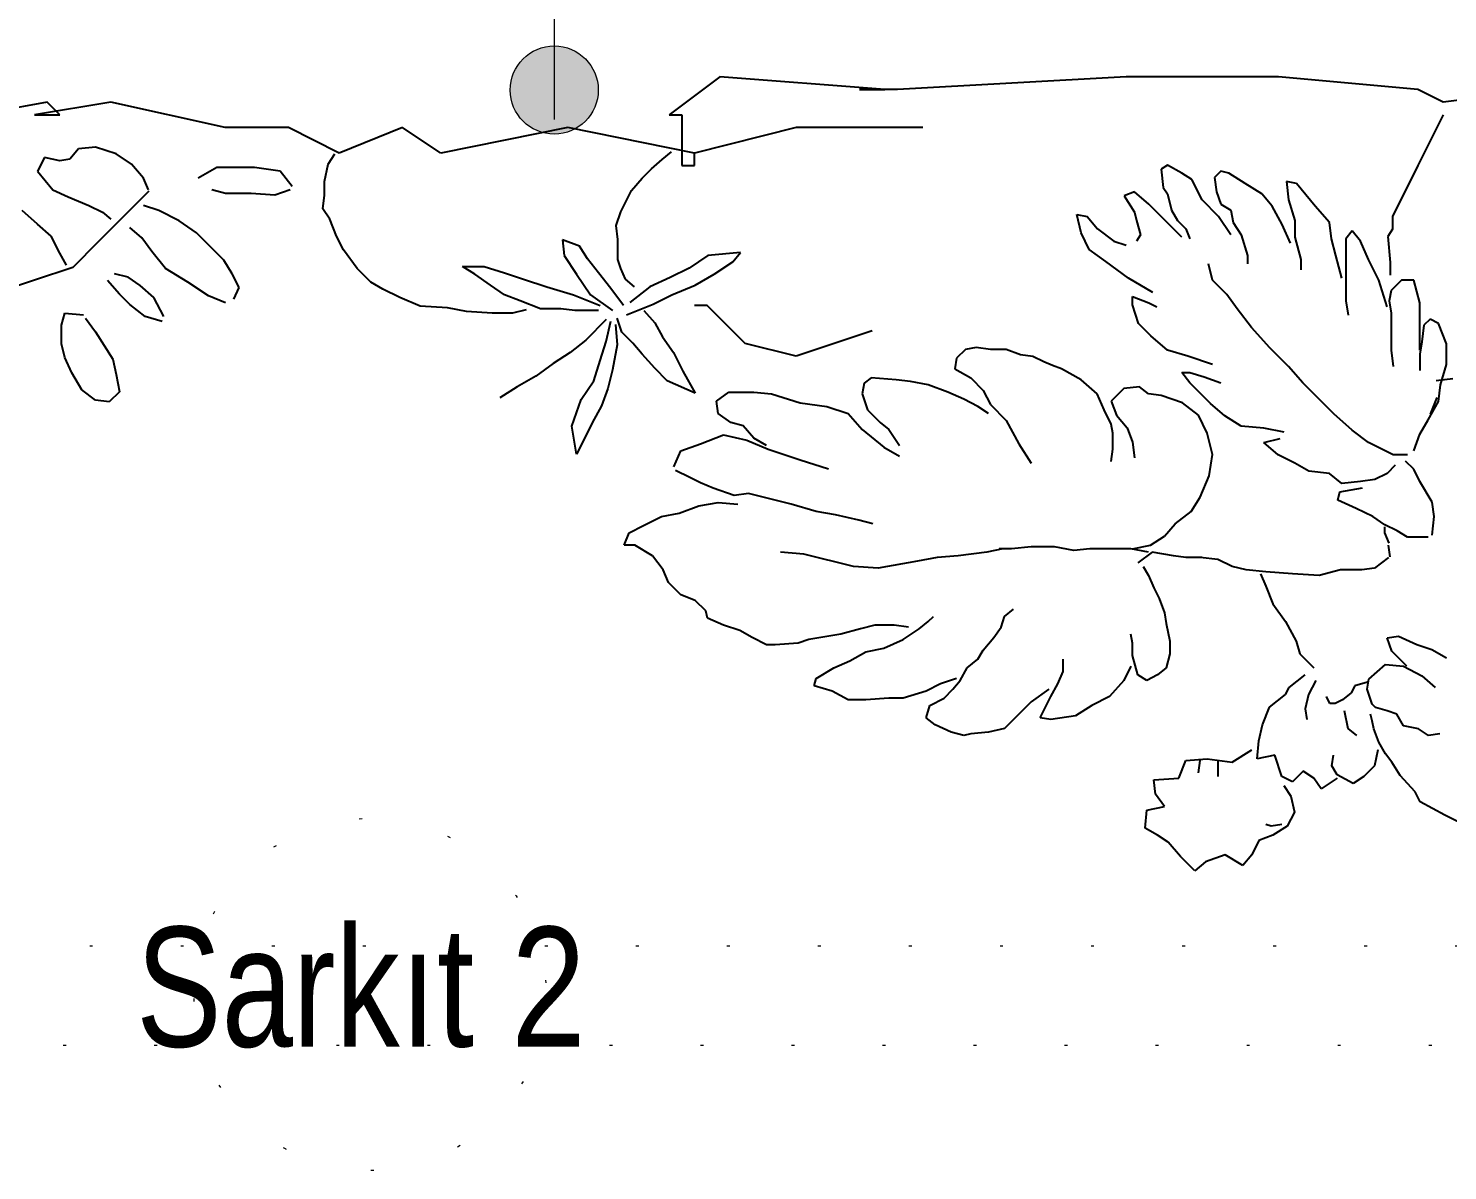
# Model space of a CAD drawing. Header units: millimetres. Extents: x 7687 to 15428, y -715 to 4028.
# Drawn here: x 8216.21 to 8264.54, y 3716.73 to 3755.63 of the extents above; entities that cross this region are included whole.
import ezdxf

# ---------------------------------------------------------------- set-up
doc = ezdxf.new("R2010")
doc.units = ezdxf.units.MM
for name, pattern in [('14.022_CEKIRDEKLER_SAFTLAR_+51.00$0$ACAD_ISO07W100', [3, 0, -3]), ('ACAD_ISO07W100', [3, 0, -3]), ('CONTINUA', [0])]:
    doc.linetypes.add(name, pattern=pattern)
doc.layers.add('0-MOBIL', color=3, linetype='CONTINUA')
doc.layers.add('YAZI', color=121, linetype='Continuous')
doc.layers.add('Sarkıt Ayd.', color=50, linetype='ACAD_ISO07W100', lineweight=0)
doc.layers.add('yazı', color=7, linetype='Continuous', lineweight=20)
doc.styles.add('OTEL AKSARAY', font='', dxfattribs={"width": 0.8})
doc.styles.get('OTEL AKSARAY').set_extended_font_data('FrankRuehl')

# ---------------------------------------------------------------- blocks, each defined once
blk = doc.blocks.new('fdgfff')
at = {"color": 67, "true_color": 0x727430}
for p, q in [((50512.623, 5720.7462), (50512.6298, 5720.7543)), ((50512.6298, 5720.7543), (50512.6433, 5720.7462)), ((50512.6433, 5720.7462), (50512.6582, 5720.7516)), ((50512.6582, 5720.7516), (50512.6663, 5720.7584)), ((50512.6663, 5720.7584), (50512.6771, 5720.7476)), ((50512.6176, 5720.7354), (50512.623, 5720.7462)), ((50512.6771, 5720.7476), (50512.6866, 5720.7367)), ((50512.5959, 5720.7245), (50512.6068, 5720.7313)), ((50512.6068, 5720.7313), (50512.6176, 5720.7354)), ((50512.6866, 5720.7367), (50512.6947, 5720.7313)), ((50512.6947, 5720.7313), (50512.7042, 5720.7259)), ((50512.4633, 5720.7223), (50512.4759, 5720.716)), ((50512.5905, 5720.7137), (50512.5959, 5720.7245)), ((50512.6, 5720.7232), (50512.6081, 5720.7245)), ((50512.6081, 5720.7245), (50512.6122, 5720.7232)), ((50512.7042, 5720.7259), (50512.7028, 5720.7124)), ((50512.4759, 5720.716), (50512.4948, 5720.706)), ((50512.5932, 5720.7015), (50512.5905, 5720.7137)), ((50512.7028, 5720.7124), (50512.6893, 5720.7096)), ((50512.6893, 5720.7096), (50512.6961, 5720.7002)), ((50512.4948, 5720.706), (50512.4986, 5720.6984)), ((50512.4986, 5720.6984), (50512.51, 5720.6858)), ((50512.558, 5720.688), (50512.5702, 5720.6961)), ((50512.5702, 5720.6961), (50512.5756, 5720.688)), ((50512.5986, 5720.6934), (50512.5932, 5720.7015)), ((50512.6961, 5720.7002), (50512.6974, 5720.6893)), ((50512.51, 5720.6858), (50512.5163, 5720.6757)), ((50512.5296, 5720.6785), (50512.5377, 5720.6866)), ((50512.5377, 5720.6866), (50512.5459, 5720.692)), ((50512.5459, 5720.692), (50512.558, 5720.6853)), ((50512.558, 5720.6853), (50512.5621, 5720.6785)), ((50512.5756, 5720.688), (50512.5838, 5720.6826)), ((50512.5838, 5720.6826), (50512.5919, 5720.6907)), ((50512.5919, 5720.6907), (50512.6, 5720.6866)), ((50512.6, 5720.6866), (50512.6054, 5720.6704)), ((50512.6487, 5720.6812), (50512.6487, 5720.6866)), ((50512.6785, 5720.688), (50512.6731, 5720.6744)), ((50512.6974, 5720.6893), (50512.6785, 5720.688)), ((50512.5163, 5720.6757), (50512.5213, 5720.6694)), ((50512.5269, 5720.6663), (50512.5296, 5720.6785)), ((50512.5621, 5720.6785), (50512.5608, 5720.6704)), ((50512.6379, 5720.6758), (50512.623, 5720.6663)), ((50512.6568, 5720.6731), (50512.6379, 5720.6758)), ((50512.6487, 5720.6744), (50512.6487, 5720.6812)), ((50512.6731, 5720.6744), (50512.6568, 5720.6731)), ((50512.6636, 5720.6839), (50512.6622, 5720.6744)), ((50512.5213, 5720.6694), (50512.5263, 5720.6606)), ((50512.6054, 5720.6704), (50512.6189, 5720.6731)), ((50512.6189, 5720.6731), (50512.6176, 5720.6595)), ((50512.4797, 5720.6543), (50512.4885, 5720.6555)), ((50512.4885, 5720.6555), (50512.4961, 5720.6505)), ((50512.5263, 5720.6606), (50512.5301, 5720.6505)), ((50512.5499, 5720.6501), (50512.5432, 5720.6555)), ((50512.6176, 5720.6595), (50512.6149, 5720.6474)), ((50512.8111, 5720.6501), (50512.8233, 5720.6528)), ((50512.8233, 5720.6528), (50512.8368, 5720.6541)), ((50512.8368, 5720.6541), (50512.8422, 5720.6555)), ((50512.8422, 5720.6555), (50512.8517, 5720.6528)), ((50512.8517, 5720.6528), (50512.8639, 5720.6474)), ((50512.4961, 5720.6505), (50512.5074, 5720.648)), ((50512.5074, 5720.648), (50512.5125, 5720.6391)), ((50512.5301, 5720.6505), (50512.5314, 5720.6442)), ((50512.5314, 5720.6442), (50512.5326, 5720.6391)), ((50512.5526, 5720.6365), (50512.5499, 5720.6501)), ((50512.5824, 5720.6352), (50512.581, 5720.6433)), ((50512.6149, 5720.6474), (50512.6095, 5720.6338)), ((50512.757, 5720.6406), (50512.7759, 5720.6433)), ((50512.7759, 5720.6433), (50512.784, 5720.6419)), ((50512.784, 5720.6419), (50512.7759, 5720.6257)), ((50512.8016, 5720.6406), (50512.8111, 5720.6501)), ((50512.8639, 5720.6474), (50512.8707, 5720.6419)), ((50512.8707, 5720.6419), (50512.8679, 5720.6325)), ((50512.5125, 5720.6391), (50512.52, 5720.6366)), ((50512.52, 5720.6366), (50512.5289, 5720.6341)), ((50512.5289, 5720.6341), (50512.5314, 5720.6316)), ((50512.5314, 5720.6316), (50512.5352, 5720.6202)), ((50512.554, 5720.6284), (50512.5594, 5720.6311)), ((50512.5594, 5720.6311), (50512.5635, 5720.6311)), ((50512.5635, 5720.6311), (50512.5662, 5720.6257)), ((50512.5797, 5720.6243), (50512.5824, 5720.6352)), ((50512.6095, 5720.6338), (50512.5973, 5720.6243)), ((50512.7313, 5720.6257), (50512.7448, 5720.6325)), ((50512.7448, 5720.6325), (50512.757, 5720.6406)), ((50512.7908, 5720.6298), (50512.8016, 5720.6406)), ((50512.8679, 5720.6325), (50512.8571, 5720.627)), ((50512.5352, 5720.6202), (50512.5339, 5720.6127)), ((50512.5445, 5720.6176), (50512.5472, 5720.623)), ((50512.5472, 5720.623), (50512.554, 5720.6284)), ((50512.5743, 5720.6135), (50512.5797, 5720.6243)), ((50512.5973, 5720.6243), (50512.5946, 5720.6189)), ((50512.7204, 5720.6135), (50512.7313, 5720.6257)), ((50512.7759, 5720.6257), (50512.7705, 5720.6162)), ((50512.7773, 5720.6203), (50512.7908, 5720.6298)), ((50512.8504, 5720.6203), (50512.8449, 5720.6135)), ((50512.8571, 5720.627), (50512.8504, 5720.6203)), ((50512.8598, 5720.6162), (50512.8707, 5720.6216)), ((50512.8707, 5720.6216), (50512.8882, 5720.627)), ((50512.8882, 5720.627), (50512.8991, 5720.627)), ((50512.8991, 5720.627), (50512.9167, 5720.6284)), ((50512.9167, 5720.6284), (50512.9302, 5720.6284)), ((50512.9302, 5720.6284), (50512.9424, 5720.6216)), ((50512.9424, 5720.6216), (50512.9559, 5720.6176)), ((50512.4936, 5720.6101), (50512.4835, 5720.619)), ((50512.5074, 5720.6026), (50512.4936, 5720.6101)), ((50512.5339, 5720.6127), (50512.5213, 5720.6013)), ((50512.535, 5720.6149), (50512.5445, 5720.6176)), ((50512.5946, 5720.6189), (50512.5824, 5720.6094)), ((50512.688, 5720.604), (50512.6947, 5720.6094)), ((50512.6947, 5720.6094), (50512.7028, 5720.6135)), ((50512.7028, 5720.6135), (50512.7096, 5720.6094)), ((50512.7096, 5720.6094), (50512.7137, 5720.5945)), ((50512.715, 5720.6027), (50512.7204, 5720.6135)), ((50512.7705, 5720.6162), (50512.7664, 5720.6067)), ((50512.8449, 5720.6135), (50512.8395, 5720.604)), ((50512.8476, 5720.6121), (50512.8598, 5720.6162)), ((50512.9546, 5720.6121), (50512.941, 5720.604)), ((50512.9559, 5720.6176), (50512.9546, 5720.6121)), ((50512.5049, 5720.6026), (50512.5163, 5720.5912)), ((50512.5213, 5720.6013), (50512.5074, 5720.6026)), ((50512.5865, 5720.5932), (50512.5756, 5720.604)), ((50512.6853, 5720.5932), (50512.688, 5720.604)), ((50512.7664, 5720.6067), (50512.7664, 5720.5973)), ((50512.8395, 5720.604), (50512.8314, 5720.5973)), ((50512.9288, 5720.5986), (50512.9167, 5720.5918)), ((50512.941, 5720.604), (50512.9288, 5720.5986)), ((50512.486, 5720.59), (50512.4747, 5720.5963)), ((50512.4974, 5720.5862), (50512.486, 5720.59)), ((50512.5163, 5720.5912), (50512.52, 5720.5811)), ((50512.5892, 5720.5837), (50512.5865, 5720.5932)), ((50512.6853, 5720.5837), (50512.6853, 5720.5932)), ((50512.7137, 5720.5945), (50512.7137, 5720.5851)), ((50512.8273, 5720.5905), (50512.8192, 5720.581)), ((50512.8314, 5720.5973), (50512.8273, 5720.5905)), ((50512.9031, 5720.5891), (50512.8882, 5720.5824)), ((50512.9167, 5720.5918), (50512.9031, 5720.5891)), ((50512.5112, 5720.5799), (50512.4974, 5720.5862)), ((50512.52, 5720.5811), (50512.5112, 5720.5799)), ((50512.5973, 5720.5688), (50512.5892, 5720.5837)), ((50512.688, 5720.5702), (50512.6853, 5720.5837)), ((50512.7137, 5720.5851), (50512.715, 5720.5783)), ((50512.8192, 5720.581), (50512.8138, 5720.5729)), ((50512.8882, 5720.5824), (50512.8761, 5720.5742)), ((50512.9207, 5720.5742), (50512.9356, 5720.5783)), ((50512.9356, 5720.5783), (50512.96, 5720.5824)), ((50512.96, 5720.5824), (50512.9681, 5720.5851)), ((50512.9681, 5720.5851), (50512.9857, 5720.5864)), ((50512.9857, 5720.5864), (50512.9924, 5720.5864)), ((50512.9924, 5720.5864), (50513.0033, 5720.581)), ((50513.0033, 5720.581), (50513.0127, 5720.5756)), ((50512.6068, 5720.5553), (50512.5973, 5720.5688)), ((50512.6893, 5720.562), (50512.688, 5720.5702)), ((50512.8138, 5720.5729), (50512.8111, 5720.5648)), ((50512.8693, 5720.5688), (50512.8652, 5720.5648)), ((50512.8761, 5720.5742), (50512.8693, 5720.5688)), ((50512.8842, 5720.5729), (50512.895, 5720.5715)), ((50512.895, 5720.5715), (50512.9099, 5720.5715)), ((50512.9099, 5720.5715), (50512.9207, 5720.5742)), ((50513.0127, 5720.5756), (50513.0249, 5720.5715)), ((50513.0249, 5720.5715), (50513.0371, 5720.5661)), ((50512.6934, 5720.5512), (50512.6893, 5720.562)), ((50512.8111, 5720.5648), (50512.8043, 5720.5593)), ((50513.0371, 5720.5661), (50513.0385, 5720.5607)), ((50513.0385, 5720.5607), (50513.0466, 5720.5526)), ((50512.6122, 5720.5417), (50512.6068, 5720.5553)), ((50512.6974, 5720.5431), (50512.6934, 5720.5512)), ((50513.0466, 5720.5526), (50513.0574, 5720.5485)), ((50513.0574, 5720.5485), (50513.0669, 5720.539)), ((50512.6162, 5720.5323), (50512.6122, 5720.5417)), ((50512.7015, 5720.5336), (50512.6974, 5720.5431)), ((50513.0669, 5720.539), (50513.0709, 5720.5295)), ((50512.5188, 5720.5201), (50512.5296, 5720.5282)), ((50512.5296, 5720.5282), (50512.5391, 5720.5295)), ((50512.5391, 5720.5295), (50512.5553, 5720.5295)), ((50512.5553, 5720.5295), (50512.5716, 5720.5336)), ((50512.5716, 5720.5336), (50512.5919, 5720.5323)), ((50512.5919, 5720.5323), (50512.6122, 5720.5309)), ((50512.6122, 5720.5309), (50512.6271, 5720.5295)), ((50512.6271, 5720.5295), (50512.6379, 5720.5268)), ((50512.6379, 5720.5268), (50512.6487, 5720.5214)), ((50512.6988, 5720.516), (50512.7096, 5720.5241)), ((50512.7056, 5720.5268), (50512.7015, 5720.5336)), ((50512.8774, 5720.5228), (50512.9072, 5720.5282)), ((50512.9072, 5720.5282), (50512.9261, 5720.5268)), ((50512.9261, 5720.5268), (50512.964, 5720.5174)), ((50513.0709, 5720.5295), (50513.0791, 5720.5187)), ((50512.5175, 5720.5194), (50512.5188, 5720.5105)), ((50512.6487, 5720.5214), (50512.6622, 5720.5201)), ((50512.6609, 5720.5201), (50512.6731, 5720.5201)), ((50512.6731, 5720.5201), (50512.6825, 5720.5187)), ((50512.6825, 5720.5187), (50512.6988, 5720.516)), ((50512.7137, 5720.5133), (50512.7001, 5720.5106)), ((50512.7015, 5720.516), (50512.715, 5720.5133)), ((50512.715, 5720.5133), (50512.7299, 5720.5133)), ((50512.7299, 5720.5133), (50512.7462, 5720.5133)), ((50512.7462, 5720.5133), (50512.7583, 5720.5147)), ((50512.7583, 5720.5147), (50512.7732, 5720.5119)), ((50512.7908, 5720.5119), (50512.8057, 5720.5133)), ((50512.8057, 5720.5133), (50512.8152, 5720.5133)), ((50512.8125, 5720.5133), (50512.8246, 5720.516)), ((50512.8246, 5720.516), (50512.8463, 5720.5187)), ((50512.8463, 5720.5187), (50512.8625, 5720.5201)), ((50512.8625, 5720.5201), (50512.8774, 5720.5228)), ((50512.964, 5720.5174), (50512.9816, 5720.516)), ((50513.0791, 5720.5187), (50513.0926, 5720.5106)), ((50512.4856, 5720.5029), (50512.4841, 5720.4888)), ((50512.4887, 5720.5045), (50512.495, 5720.5045)), ((50512.495, 5720.5045), (50512.5044, 5720.5045)), ((50512.5044, 5720.5045), (50512.5122, 5720.4998)), ((50512.5184, 5720.5091), (50512.5216, 5720.5013)), ((50512.6893, 5720.5038), (50512.6812, 5720.4943)), ((50512.7001, 5720.5106), (50512.6893, 5720.5038)), ((50512.7732, 5720.5119), (50512.7908, 5720.5119)), ((50513.0926, 5720.5106), (50513.1007, 5720.5106)), ((50513.1007, 5720.5106), (50513.0967, 5720.5011)), ((50512.5122, 5720.4998), (50512.5216, 5720.4951)), ((50512.5216, 5720.5013), (50512.5216, 5720.4966)), ((50512.5216, 5720.4951), (50512.5309, 5720.4888)), ((50512.6812, 5720.4943), (50512.669, 5720.4849)), ((50512.9113, 5720.4943), (50512.9221, 5720.4916)), ((50512.9221, 5720.4916), (50512.9397, 5720.4876)), ((50513.0858, 5720.4957), (50513.0723, 5720.4889)), ((50513.0967, 5720.5011), (50513.0858, 5720.4957)), ((50512.4841, 5720.4888), (50512.4856, 5720.4779)), ((50512.5309, 5720.4888), (50512.5435, 5720.4826)), ((50512.5435, 5720.4826), (50512.5575, 5720.4763)), ((50512.669, 5720.4849), (50512.6622, 5720.474)), ((50512.9397, 5720.4876), (50512.9546, 5720.4849)), ((50512.9546, 5720.4849), (50512.9735, 5720.4794)), ((50513.0439, 5720.4808), (50513.029, 5720.4781)), ((50513.0588, 5720.4862), (50513.0439, 5720.4808)), ((50513.0723, 5720.4889), (50513.0588, 5720.4862)), ((50512.4856, 5720.4779), (50512.495, 5720.4622)), ((50512.556, 5720.47), (50512.5388, 5720.4669)), ((50512.5575, 5720.4763), (50512.556, 5720.47)), ((50512.6622, 5720.474), (50512.6555, 5720.4578)), ((50512.9735, 5720.4794), (50512.9897, 5720.4754)), ((50512.9897, 5720.4754), (50513.006, 5720.4713)), ((50513.006, 5720.4713), (50513.0168, 5720.4727)), ((50513.029, 5720.4781), (50513.0141, 5720.4794)), ((50513.0168, 5720.4727), (50513.033, 5720.4673)), ((50512.495, 5720.4622), (50512.4997, 5720.4528)), ((50512.52, 5720.456), (50512.5294, 5720.4607)), ((50512.5294, 5720.4607), (50512.5403, 5720.4622)), ((50512.5403, 5720.4622), (50512.5544, 5720.4638)), ((50512.5544, 5720.4638), (50512.5638, 5720.456)), ((50513.033, 5720.4673), (50513.0425, 5720.4632)), ((50513.0425, 5720.4632), (50513.0506, 5720.4591)), ((50513.0506, 5720.4591), (50513.0615, 5720.4537)), ((50512.4997, 5720.4528), (50512.5059, 5720.4466)), ((50512.5138, 5720.4497), (50512.52, 5720.456)), ((50512.5638, 5720.456), (50512.5794, 5720.4544)), ((50512.5794, 5720.4544), (50512.5903, 5720.4481)), ((50512.5903, 5720.4481), (50512.6028, 5720.4419)), ((50512.6555, 5720.4578), (50512.6528, 5720.4415)), ((50512.8003, 5720.4334), (50512.7908, 5720.4483)), ((50512.9667, 5720.4456), (50512.9451, 5720.4524)), ((50513.0628, 5720.451), (50513.0574, 5720.4388)), ((50512.4997, 5720.4388), (50512.495, 5720.4262)), ((50512.5044, 5720.4419), (50512.5153, 5720.4419)), ((50512.5153, 5720.4419), (50512.5341, 5720.4325)), ((50512.6028, 5720.4419), (50512.6138, 5720.4325)), ((50512.6528, 5720.4415), (50512.6568, 5720.4253)), ((50512.7137, 5720.4321), (50512.7123, 5720.4442)), ((50512.7299, 5720.4469), (50512.7286, 5720.4375)), ((50512.7286, 5720.4375), (50512.7286, 5720.4253)), ((50512.9031, 5720.4361), (50512.891, 5720.4429)), ((50512.9911, 5720.4375), (50512.9667, 5720.4456)), ((50513.0073, 5720.4307), (50512.9911, 5720.4375)), ((50513.0574, 5720.4388), (50513.0425, 5720.4334)), ((50513.1309, 5720.4295), (50513.1369, 5720.4414)), ((50513.1369, 5720.4414), (50513.1405, 5720.42)), ((50512.495, 5720.4262), (50512.4887, 5720.4153)), ((50512.5341, 5720.4325), (50512.5466, 5720.4231)), ((50512.6138, 5720.4325), (50512.6013, 5720.4294)), ((50512.7177, 5720.4212), (50512.7137, 5720.4321)), ((50512.8098, 5720.4158), (50512.8003, 5720.4334)), ((50512.8991, 5720.4226), (50512.891, 5720.4348)), ((50512.9194, 5720.4226), (50512.9031, 5720.4361)), ((50512.9924, 5720.4348), (50513.0019, 5720.4293)), ((50513.0019, 5720.4293), (50513.01, 5720.4199)), ((50513.0249, 5720.4266), (50513.0073, 5720.4307)), ((50513.0425, 5720.4334), (50513.0249, 5720.4266)), ((50513.125, 5720.4176), (50513.1309, 5720.4295)), ((50512.4887, 5720.4153), (50512.4809, 5720.4012)), ((50512.5466, 5720.4231), (50512.5606, 5720.4106)), ((50512.5982, 5720.4247), (50512.6138, 5720.4215)), ((50512.6138, 5720.4215), (50512.631, 5720.42)), ((50512.631, 5720.42), (50512.6435, 5720.4122)), ((50512.6568, 5720.4253), (50512.6636, 5720.4117)), ((50512.7259, 5720.4117), (50512.7177, 5720.4212)), ((50512.7286, 5720.4253), (50512.7299, 5720.4185)), ((50512.7299, 5720.4185), (50512.7353, 5720.4077)), ((50512.8219, 5720.4036), (50512.8098, 5720.4158)), ((50512.9058, 5720.4172), (50512.8991, 5720.4226)), ((50512.9153, 5720.4077), (50512.9058, 5720.4172)), ((50512.9302, 5720.4104), (50512.9194, 5720.4226)), ((50513.01, 5720.4199), (50513.0195, 5720.4172)), ((50513.0195, 5720.4172), (50513.029, 5720.4104)), ((50513.1179, 5720.4045), (50513.125, 5720.4176)), ((50513.1405, 5720.42), (50513.1333, 5720.3997)), ((50512.4822, 5720.3983), (50512.4873, 5720.4109)), ((50512.5606, 5720.4106), (50512.5731, 5720.3981)), ((50512.6435, 5720.4122), (50512.6544, 5720.4028)), ((50512.6636, 5720.4117), (50512.6758, 5720.4023)), ((50512.7299, 5720.4009), (50512.7259, 5720.4117)), ((50512.7353, 5720.4077), (50512.7407, 5720.3955)), ((50512.8233, 5720.4104), (50512.8314, 5720.405)), ((50512.8314, 5720.405), (50512.8422, 5720.3996)), ((50512.9194, 5720.3955), (50512.9153, 5720.4077)), ((50512.9464, 5720.405), (50512.9302, 5720.4104)), ((50512.9667, 5720.4023), (50512.9464, 5720.405)), ((50513.029, 5720.4104), (50513.0303, 5720.4009)), ((50513.1131, 5720.3914), (50513.1179, 5720.4045)), ((50512.4809, 5720.4012), (50512.4794, 5720.3887)), ((50512.5731, 5720.3981), (50512.5841, 5720.3871)), ((50512.6544, 5720.4028), (50512.6622, 5720.395)), ((50512.6622, 5720.395), (50512.6701, 5720.3871)), ((50512.6758, 5720.4023), (50512.692, 5720.3968)), ((50512.692, 5720.3968), (50512.7015, 5720.3955)), ((50512.7015, 5720.3955), (50512.7083, 5720.3901)), ((50512.7204, 5720.3914), (50512.7299, 5720.4009)), ((50512.7407, 5720.3955), (50512.7529, 5720.3847)), ((50512.8273, 5720.3928), (50512.8219, 5720.4036)), ((50512.8422, 5720.3996), (50512.8544, 5720.3941)), ((50512.8544, 5720.3941), (50512.8693, 5720.3887)), ((50512.918, 5720.3874), (50512.9194, 5720.3955)), ((50512.9884, 5720.3955), (50512.9667, 5720.4023)), ((50513.0019, 5720.3941), (50512.9884, 5720.3955)), ((50513.0209, 5720.3941), (50513.0019, 5720.3941)), ((50513.0303, 5720.4009), (50513.0209, 5720.3941)), ((50513.0465, 5720.395), (50513.0679, 5720.3855)), ((50513.056, 5720.3783), (50513.0465, 5720.395)), ((50513.1333, 5720.3997), (50513.1238, 5720.3855)), ((50513.1821, 5720.3902), (50513.1952, 5720.3986)), ((50513.4847, 5720.3938), (50513.4925, 5720.4016)), ((50513.4873, 5720.3808), (50513.4847, 5720.3938)), ((50513.4925, 5720.4016), (50513.5029, 5720.4003)), ((50513.5029, 5720.4003), (50513.5133, 5720.3925)), ((50512.47, 5720.384), (50512.4825, 5720.3856)), ((50512.4794, 5720.3887), (50512.4747, 5720.3731)), ((50512.5841, 5720.3871), (50512.595, 5720.3746)), ((50512.6591, 5720.3824), (50512.6466, 5720.3871)), ((50512.6701, 5720.3871), (50512.6763, 5720.3793)), ((50512.7083, 5720.3901), (50512.7204, 5720.3914)), ((50512.7529, 5720.3847), (50512.7678, 5720.3765)), ((50512.8368, 5720.3833), (50512.8273, 5720.3928)), ((50512.849, 5720.3765), (50512.8368, 5720.3833)), ((50512.8693, 5720.3887), (50512.8828, 5720.386)), ((50512.8828, 5720.386), (50512.8937, 5720.3847)), ((50512.8937, 5720.3847), (50512.9126, 5720.3833)), ((50512.9126, 5720.3833), (50512.918, 5720.3874)), ((50513.0679, 5720.3855), (50513.0774, 5720.3759)), ((50513.1095, 5720.3771), (50513.1131, 5720.3914)), ((50513.1238, 5720.3855), (50513.119, 5720.37)), ((50513.1678, 5720.3819), (50513.1821, 5720.3902)), ((50513.5133, 5720.3925), (50513.5211, 5720.3795)), ((50512.4747, 5720.3731), (50512.4747, 5720.3574)), ((50512.495, 5720.3652), (50512.495, 5720.3778)), ((50512.5169, 5720.3621), (50512.5153, 5720.3746)), ((50512.595, 5720.3746), (50512.6091, 5720.3605)), ((50512.6529, 5720.3731), (50512.6716, 5720.3668)), ((50512.6701, 5720.3793), (50512.6591, 5720.3824)), ((50512.6763, 5720.3793), (50512.6701, 5720.3793)), ((50512.7678, 5720.3765), (50512.7746, 5720.3738)), ((50512.7746, 5720.3738), (50512.7813, 5720.3711)), ((50512.8476, 5720.3684), (50512.849, 5720.3765)), ((50513.0631, 5720.364), (50513.056, 5720.3783)), ((50513.0774, 5720.3759), (50513.0869, 5720.3652)), ((50513.106, 5720.3581), (50513.1095, 5720.3771)), ((50513.1416, 5720.364), (50513.1547, 5720.3724)), ((50513.1547, 5720.3724), (50513.1678, 5720.3819)), ((50513.4899, 5720.3691), (50513.4873, 5720.3808)), ((50513.5211, 5720.3795), (50513.5263, 5720.3678)), ((50512.4934, 5720.3559), (50512.495, 5720.3652)), ((50512.495, 5720.3621), (50512.495, 5720.3402)), ((50512.5169, 5720.359), (50512.5169, 5720.3621)), ((50512.6716, 5720.3668), (50512.6872, 5720.3621)), ((50512.6872, 5720.3621), (50512.6998, 5720.3512)), ((50512.7813, 5720.3711), (50512.7895, 5720.3671)), ((50512.7895, 5720.3671), (50512.7989, 5720.3657)), ((50512.7989, 5720.3657), (50512.8098, 5720.3616)), ((50512.8098, 5720.3616), (50512.8219, 5720.3616)), ((50512.8219, 5720.3616), (50512.8328, 5720.3603)), ((50512.8328, 5720.3603), (50512.8409, 5720.3616)), ((50512.8409, 5720.3616), (50512.8476, 5720.3684)), ((50512.9118, 5720.3475), (50512.9698, 5720.3668)), ((50512.9698, 5720.3668), (50513.0084, 5720.3572)), ((50513.0715, 5720.3521), (50513.0631, 5720.364)), ((50513.0869, 5720.3652), (50513.0941, 5720.3569)), ((50513.119, 5720.37), (50513.1143, 5720.3557)), ((50513.1298, 5720.3545), (50513.1416, 5720.364)), ((50513.4964, 5720.3587), (50513.4899, 5720.3691)), ((50513.5263, 5720.3678), (50513.5289, 5720.3574)), ((50512.4747, 5720.3574), (50512.4809, 5720.3418)), ((50512.4919, 5720.3433), (50512.4934, 5720.3559)), ((50512.5169, 5720.334), (50512.5169, 5720.359)), ((50512.6091, 5720.3605), (50512.6232, 5720.3449)), ((50512.6998, 5720.3512), (50512.7091, 5720.3418)), ((50513.0084, 5720.3572), (50513.0374, 5720.3282)), ((50513.0774, 5720.3414), (50513.0715, 5720.3521)), ((50513.0941, 5720.3569), (50513.1024, 5720.3485)), ((50513.1071, 5720.3426), (50513.106, 5720.3581)), ((50513.1143, 5720.3557), (50513.1107, 5720.3402)), ((50513.1143, 5720.339), (50513.1298, 5720.3545)), ((50513.5029, 5720.3483), (50513.4964, 5720.3587)), ((50513.5289, 5720.3574), (50513.5289, 5720.3431)), ((50512.4809, 5720.3418), (50512.4872, 5720.3386)), ((50512.4872, 5720.3386), (50512.4919, 5720.3433)), ((50512.495, 5720.3402), (50512.495, 5720.3261)), ((50512.6232, 5720.3449), (50512.6341, 5720.3308)), ((50512.7091, 5720.3418), (50512.7138, 5720.3277)), ((50513.0857, 5720.3319), (50513.0774, 5720.3414)), ((50513.1024, 5720.3485), (50513.106, 5720.3378)), ((50513.4522, 5720.3405), (50513.4652, 5720.3366)), ((50513.5107, 5720.3379), (50513.5029, 5720.3483)), ((50513.5289, 5720.3431), (50513.5263, 5720.334)), ((50512.5184, 5720.3246), (50512.5169, 5720.334)), ((50512.52, 5720.3293), (50512.5263, 5720.3089)), ((50512.5513, 5720.3246), (50512.5497, 5720.3355)), ((50512.6341, 5720.3308), (50512.6419, 5720.3199)), ((50512.7013, 5720.3261), (50512.6951, 5720.3293)), ((50513.0988, 5720.3354), (50513.0786, 5720.3271)), ((50513.1262, 5720.32), (50513.1095, 5720.3319)), ((50513.1202, 5720.3319), (50513.1381, 5720.3319)), ((50513.1381, 5720.3319), (50513.1488, 5720.3307)), ((50513.1488, 5720.3307), (50513.1643, 5720.3307)), ((50513.1643, 5720.3307), (50513.1797, 5720.3247)), ((50513.1752, 5720.3314), (50513.1856, 5720.334)), ((50513.1856, 5720.334), (50513.2012, 5720.334)), ((50513.2012, 5720.334), (50513.2207, 5720.3327)), ((50513.2207, 5720.3327), (50513.235, 5720.3301)), ((50513.235, 5720.3301), (50513.2558, 5720.3287)), ((50513.2558, 5720.3287), (50513.2714, 5720.3222)), ((50513.4509, 5720.3366), (50513.4587, 5720.3222)), ((50513.4652, 5720.3366), (50513.4769, 5720.3274)), ((50513.5263, 5720.334), (50513.512, 5720.3353)), ((50512.495, 5720.3261), (50512.4997, 5720.3089)), ((50512.5169, 5720.3167), (50512.5184, 5720.3246)), ((50512.5513, 5720.3105), (50512.5513, 5720.3246)), ((50512.6419, 5720.3199), (50512.6529, 5720.3089)), ((50512.6982, 5720.3183), (50512.7169, 5720.3074)), ((50512.7138, 5720.3214), (50512.7013, 5720.3261)), ((50512.7138, 5720.3277), (50512.7138, 5720.3214)), ((50513.0374, 5720.3282), (50513.0471, 5720.3282)), ((50513.0643, 5720.32), (50513.0465, 5720.3128)), ((50513.0786, 5720.3271), (50513.0643, 5720.32)), ((50513.081, 5720.314), (50513.0964, 5720.3259)), ((50513.1012, 5720.3283), (50513.1107, 5720.3152)), ((50513.1393, 5720.32), (50513.119, 5720.3283)), ((50513.1369, 5720.3045), (50513.1262, 5720.32)), ((50513.1595, 5720.314), (50513.1393, 5720.32)), ((50513.1797, 5720.3247), (50513.1916, 5720.32)), ((50513.1916, 5720.32), (50513.2023, 5720.3128)), ((50513.2714, 5720.3222), (50513.2844, 5720.3157)), ((50513.3976, 5720.3235), (50513.3937, 5720.3144)), ((50513.4041, 5720.3261), (50513.4171, 5720.3209)), ((50513.4171, 5720.3209), (50513.4327, 5720.3105)), ((50513.4587, 5720.3222), (50513.4691, 5720.3131)), ((50513.4769, 5720.3274), (50513.4847, 5720.3196)), ((50513.4847, 5720.3196), (50513.4938, 5720.3092)), ((50513.5203, 5720.2992), (50513.6073, 5720.3282)), ((50512.4997, 5720.3089), (50512.5044, 5720.3089)), ((50512.5044, 5720.3089), (50512.5091, 5720.3089)), ((50512.5091, 5720.3089), (50512.5169, 5720.3167)), ((50512.5263, 5720.3089), (50512.5341, 5720.2933)), ((50512.5513, 5720.2964), (50512.5513, 5720.3105)), ((50512.5544, 5720.3074), (50512.5591, 5720.2902)), ((50512.6529, 5720.3089), (50512.656, 5720.2964)), ((50512.7169, 5720.3074), (50512.7341, 5720.2948)), ((50513.0465, 5720.3128), (50513.0322, 5720.3045)), ((50513.0655, 5720.3069), (50513.081, 5720.314)), ((50513.0927, 5720.3141), (50513.0997, 5720.3083)), ((50513.0997, 5720.3083), (50513.1032, 5720.3001)), ((50513.1107, 5720.3152), (50513.1202, 5720.3033)), ((50513.1773, 5720.3081), (50513.1595, 5720.314)), ((50513.1916, 5720.3033), (50513.1773, 5720.3081)), ((50513.2023, 5720.3128), (50513.2142, 5720.3045)), ((50513.2844, 5720.3157), (50513.2935, 5720.3105)), ((50513.2935, 5720.3105), (50513.3039, 5720.3001)), ((50513.3937, 5720.3144), (50513.3989, 5720.304)), ((50513.4327, 5720.3105), (50513.4496, 5720.3001)), ((50513.4691, 5720.3131), (50513.4782, 5720.3066)), ((50512.5177, 5720.2954), (50512.5177, 5720.3052)), ((50512.5513, 5720.2776), (50512.5513, 5720.2964)), ((50512.5857, 5720.2933), (50512.5857, 5720.3011)), ((50512.6263, 5720.2902), (50512.6263, 5720.2964)), ((50513.0322, 5720.3045), (50513.0179, 5720.295)), ((50513.037, 5720.2902), (50513.0512, 5720.2997)), ((50513.0512, 5720.2997), (50513.0655, 5720.3069)), ((50513.1032, 5720.3001), (50513.1055, 5720.2931)), ((50513.1202, 5720.3033), (50513.1286, 5720.2926)), ((50513.1464, 5720.2902), (50513.1369, 5720.3045)), ((50513.2071, 5720.2985), (50513.1916, 5720.3033)), ((50513.2237, 5720.2985), (50513.2071, 5720.2985)), ((50513.2142, 5720.3045), (50513.2237, 5720.2985)), ((50513.3039, 5720.3001), (50513.3143, 5720.2858)), ((50513.3989, 5720.304), (50513.4054, 5720.2936)), ((50513.4496, 5720.3001), (50513.46, 5720.2871)), ((50513.4782, 5720.3066), (50513.4886, 5720.304)), ((50513.501, 5720.2798), (50513.5203, 5720.2992)), ((50513.525, 5720.2975), (50513.5302, 5720.2884)), ((50512.5193, 5720.2758), (50512.5177, 5720.2954)), ((50512.5341, 5720.2933), (50512.5403, 5720.2792)), ((50512.5591, 5720.2902), (50512.5622, 5720.2776)), ((50512.5903, 5720.2761), (50512.5857, 5720.2933)), ((50512.631, 5720.2745), (50512.6263, 5720.2902)), ((50512.7341, 5720.2948), (50512.7466, 5720.2855)), ((50512.7466, 5720.2855), (50512.7529, 5720.2729)), ((50513.0179, 5720.295), (50513.012, 5720.2878)), ((50513.012, 5720.2878), (50513.037, 5720.2902)), ((50513.1055, 5720.2931), (50513.1055, 5720.2873)), ((50513.1055, 5720.2873), (50513.1055, 5720.2779)), ((50513.1286, 5720.2926), (50513.1345, 5720.2831)), ((50513.1476, 5720.2783), (50513.1464, 5720.2902)), ((50513.3143, 5720.2858), (50513.3195, 5720.2754)), ((50513.4054, 5720.2936), (50513.4158, 5720.2832)), ((50513.46, 5720.2871), (50513.4678, 5720.2767)), ((50513.5302, 5720.2884), (50513.5367, 5720.2754)), ((50512.5158, 5720.2702), (50512.5193, 5720.2758)), ((50512.5403, 5720.2792), (50512.5466, 5720.2714)), ((50512.5466, 5720.2714), (50512.5513, 5720.2776)), ((50512.5622, 5720.2776), (50512.5638, 5720.2651)), ((50512.5903, 5720.2636), (50512.5903, 5720.2761)), ((50512.5935, 5720.2808), (50512.5997, 5720.2667)), ((50512.6372, 5720.2651), (50512.631, 5720.2745)), ((50512.6388, 5720.2745), (50512.6482, 5720.2604)), ((50512.6732, 5720.2698), (50512.6701, 5720.2776)), ((50512.6763, 5720.2761), (50512.6904, 5720.262)), ((50512.7076, 5720.2745), (50512.7107, 5720.2792)), ((50512.7107, 5720.2636), (50512.7076, 5720.2745)), ((50512.7279, 5720.2792), (50512.7185, 5720.2823)), ((50512.7404, 5720.2698), (50512.7279, 5720.2792)), ((50513.1055, 5720.2779), (50513.1067, 5720.2674)), ((50513.1345, 5720.2831), (50513.1476, 5720.2783)), ((50513.3195, 5720.2754), (50513.3247, 5720.2624)), ((50513.4158, 5720.2832), (50513.4262, 5720.2728)), ((50513.4624, 5720.2412), (50513.501, 5720.2798)), ((50513.4678, 5720.2767), (50513.4769, 5720.2689)), ((50513.5367, 5720.2754), (50513.5471, 5720.2663)), ((50512.5158, 5720.2605), (50512.5158, 5720.2702)), ((50512.5638, 5720.2651), (50512.5747, 5720.2526)), ((50512.5997, 5720.2667), (50512.6075, 5720.2526)), ((50512.6388, 5720.2557), (50512.6372, 5720.2651)), ((50512.6794, 5720.2636), (50512.6732, 5720.2698)), ((50512.7482, 5720.2604), (50512.7404, 5720.2698)), ((50512.7529, 5720.2729), (50512.756, 5720.2589)), ((50513.1067, 5720.2674), (50513.1032, 5720.2569)), ((50513.4262, 5720.2728), (50513.4392, 5720.2637)), ((50513.5471, 5720.2663), (50513.5588, 5720.2559)), ((50512.4965, 5720.2218), (50512.5158, 5720.2605)), ((50512.595, 5720.2479), (50512.5903, 5720.2636)), ((50512.6466, 5720.251), (50512.6388, 5720.2557)), ((50512.6482, 5720.2604), (50512.6607, 5720.2479)), ((50512.6841, 5720.2557), (50512.6794, 5720.2636)), ((50512.6872, 5720.2432), (50512.6841, 5720.2557)), ((50512.6904, 5720.262), (50512.7013, 5720.251)), ((50512.7123, 5720.2573), (50512.7107, 5720.2636)), ((50512.7201, 5720.2448), (50512.7123, 5720.2573)), ((50512.756, 5720.2589), (50512.7482, 5720.2604)), ((50513.1032, 5720.2569), (50513.095, 5720.2406)), ((50513.3247, 5720.2624), (50513.3299, 5720.2546)), ((50513.3299, 5720.2546), (50513.3286, 5720.2442)), ((50513.4392, 5720.2637), (50513.4548, 5720.2559)), ((50513.4548, 5720.2559), (50513.4665, 5720.252)), ((50513.4977, 5720.2572), (50513.4912, 5720.2624)), ((50513.5081, 5720.252), (50513.4977, 5720.2572)), ((50512.5747, 5720.2526), (50512.5888, 5720.2354)), ((50512.5966, 5720.2338), (50512.595, 5720.2479)), ((50512.6075, 5720.2526), (50512.6153, 5720.2432)), ((50512.6153, 5720.2432), (50512.6279, 5720.2354)), ((50512.6497, 5720.2417), (50512.6466, 5720.251)), ((50512.6607, 5720.2479), (50512.6685, 5720.2323)), ((50512.6904, 5720.2385), (50512.6872, 5720.2432)), ((50512.7013, 5720.251), (50512.7123, 5720.2417)), ((50512.7123, 5720.2417), (50512.7201, 5720.2448)), ((50513.3286, 5720.2442), (50513.3286, 5720.2338)), ((50513.3547, 5720.2403), (50513.3664, 5720.2442)), ((50513.3664, 5720.2442), (50513.3846, 5720.2429)), ((50513.3846, 5720.2429), (50513.4041, 5720.2429)), ((50513.4041, 5720.2429), (50513.4145, 5720.2403)), ((50513.5237, 5720.2455), (50513.5081, 5720.252)), ((50513.5354, 5720.2403), (50513.5237, 5720.2455)), ((50512.5888, 5720.2354), (50512.5966, 5720.2338)), ((50512.6279, 5720.2354), (50512.6404, 5720.2276)), ((50512.6513, 5720.2307), (50512.6497, 5720.2417)), ((50512.6685, 5720.2323), (50512.6763, 5720.2276)), ((50512.6919, 5720.2245), (50512.6904, 5720.2385)), ((50513.095, 5720.2406), (50513.0868, 5720.2312)), ((50513.3286, 5720.2338), (50513.326, 5720.2207)), ((50513.3534, 5720.2377), (50513.3625, 5720.2259)), ((50513.4626, 5720.2403), (50513.4665, 5720.2312)), ((50513.5471, 5720.2259), (50513.5354, 5720.2403)), ((50512.4772, 5720.1832), (50512.4965, 5720.2218)), ((50512.6404, 5720.2276), (50512.6466, 5720.226)), ((50512.6466, 5720.226), (50512.6513, 5720.2307)), ((50512.6763, 5720.2276), (50512.6872, 5720.2213)), ((50512.6872, 5720.2213), (50512.6919, 5720.2245)), ((50513.0471, 5720.2218), (50513.0471, 5720.2122)), ((50513.0567, 5720.2218), (50513.0471, 5720.2218)), ((50513.0567, 5720.1832), (50513.0567, 5720.2218)), ((50513.0798, 5720.2242), (50513.0717, 5720.2172)), ((50513.0868, 5720.2312), (50513.0798, 5720.2242)), ((50513.326, 5720.2207), (50513.3208, 5720.2129)), ((50513.3625, 5720.2259), (50513.382, 5720.2233)), ((50513.382, 5720.2233), (50513.4106, 5720.2233)), ((50513.4106, 5720.2233), (50513.4249, 5720.2312)), ((50513.4665, 5720.2312), (50513.4756, 5720.2207)), ((50513.4756, 5720.2207), (50513.4873, 5720.2129)), ((50513.5419, 5720.2155), (50513.5471, 5720.2259)), ((50512.9698, 5720.1928), (50513.0471, 5720.2122)), ((50513.0471, 5720.2122), (50513.1436, 5720.1928)), ((50513.0717, 5720.2172), (50513.0647, 5720.2114)), ((50513.1436, 5720.1928), (50513.2402, 5720.2122)), ((50513.2402, 5720.2122), (50513.2692, 5720.1928)), ((50513.2692, 5720.1928), (50513.3175, 5720.2122)), ((50513.3175, 5720.2122), (50513.3561, 5720.1928)), ((50513.4873, 5720.2129), (50513.5029, 5720.2077)), ((50513.5159, 5720.209), (50513.5224, 5720.2168)), ((50513.5224, 5720.2168), (50513.5302, 5720.2181)), ((50513.5302, 5720.2181), (50513.5419, 5720.2155)), ((50513.5029, 5720.2077), (50513.5159, 5720.209)), ((50512.8732, 5720.1928), (50512.9698, 5720.1928)), ((50513.2692, 5720.1928), (50513.2692, 5720.1928)), ((50513.3561, 5720.1928), (50513.4044, 5720.1928)), ((50513.4044, 5720.1928), (50513.4914, 5720.1735)), ((50513.4044, 5720.1928), (50513.4044, 5720.1928)), ((50513.5397, 5720.1735), (50513.6459, 5720.1928)), ((50513.0277, 5720.1542), (50513.0664, 5720.1832)), ((50513.0664, 5720.1832), (50513.0567, 5720.1832)), ((50513.4914, 5720.1735), (50513.5493, 5720.1832)), ((50513.53, 5720.1832), (50513.5397, 5720.1735)), ((50513.5493, 5720.1832), (50513.53, 5720.1832)), ((50512.3999, 5720.1638), (50512.4772, 5720.1735)), ((50512.4772, 5720.1735), (50512.4965, 5720.1638)), ((50512.4965, 5720.1638), (50512.6027, 5720.1542)), ((50512.7186, 5720.1542), (50512.8925, 5720.1638)), ((50512.8925, 5720.1638), (50512.9215, 5720.1638)), ((50512.9022, 5720.1638), (50513.0277, 5720.1542)), ((50512.9215, 5720.1638), (50512.9022, 5720.1638)), ((50512.6027, 5720.1542), (50512.6607, 5720.1542)), ((50512.6607, 5720.1542), (50512.7186, 5720.1542))]:
    blk.add_line(p, q, dxfattribs=at)
blk = doc.blocks.new('JNHKIEANHGOIREA')
at = {"layer": 'Sarkıt Ayd.', "linetype": '14.022_CEKIRDEKLER_SAFTLAR_+51.00$0$ACAD_ISO07W100'}
for p, q in [((47620.415, 4394.422), (47830.415, 4394.422)), ((47830.415, 4391.025), (47620.415, 4391.025))]:
    blk.add_line(p, q, dxfattribs=at)
blk.add_circle((47695.064, 4392.77), 6, dxfattribs=at)
at = {"layer": 'Sarkıt Ayd.', "insert": (47687.098, 4395.069), "char_height": 4.08, "attachment_point": 1, "style": 'OTEL AKSARAY'}
blk.add_mtext_dynamic_manual_height_columns('Sark{\\fArial|b0|i0|c162|p34;ıt 2}', width=49.57189, gutter_width=425, heights=[0], dxfattribs=at)

msp = doc.modelspace()

# ---------------------------------------------------------------- hatches: boundary and pattern name
at = {"layer": 'yazı'}
h = msp.add_hatch(color=256, dxfattribs=at)
h.dxf.hatch_style = 1
h.paths.add_polyline_path([(8235.621, 3753.529), (8232.621, 3753.529, 1)])
h.paths.add_polyline_path([(8234.121, 3755.029), (8234.121, 3753.529), (8235.621, 3753.529, 0.414214)])
h.paths.add_polyline_path([(8234.121, 3755.029, 0.414214), (8232.621, 3753.529), (8234.121, 3753.529)])

# ---------------------------------------------------------------- linework, layer by layer
msp.add_lwpolyline([(8295.736, 3818.569), (8234.121, 3818.569), (8234.121, 3752.529)], dxfattribs=at)
msp.add_circle((8234.121, 3753.529), 1.5, dxfattribs=at)

# ---------------------------------------------------------------- block references
at = {"layer": '0-MOBIL', "xscale": 44.74403685717806, "yscale": 44.74403685717806, "zscale": 44.74403685717806, "rotation": 179.9999999999999}
msp.add_blockref('fdgfff', (2268396.538, 259696.769), dxfattribs=at)
at = {"layer": 'YAZI'}
msp.add_blockref('JNHKIEANHGOIREA', (-39467.214, -670.035), dxfattribs=at)

doc.saveas('drawing.dxf')
